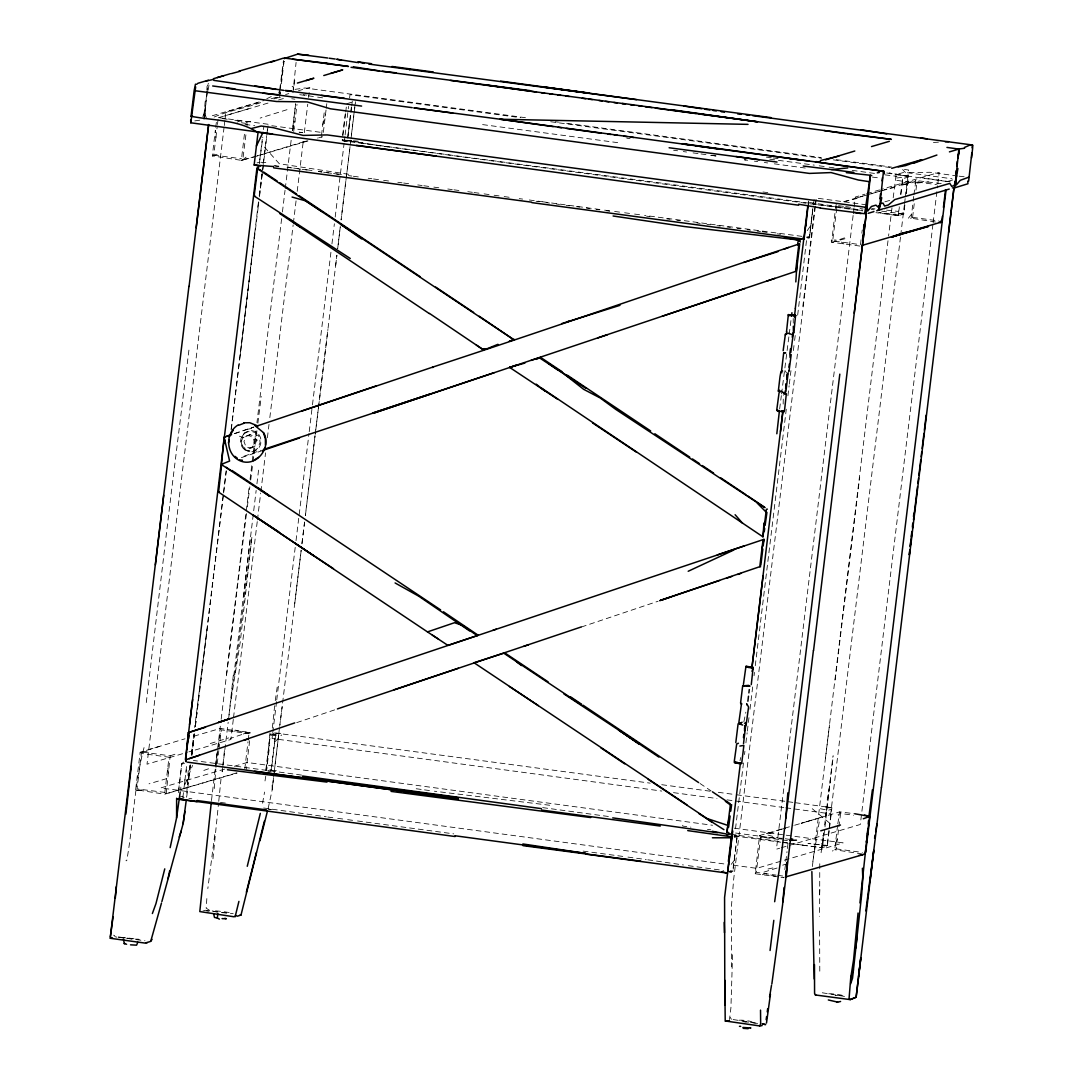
<?xml version="1.0" encoding="UTF-8"?>
<svg xmlns="http://www.w3.org/2000/svg" width="1083" height="1083" viewBox="0 0 1083 1083"><rect width="100%" height="100%" fill="white"/><g stroke="black" fill="none" stroke-linecap="round" stroke-linejoin="round"><path stroke-width="0.75" stroke-dasharray="5 3.75" d="M904.725 204.579L903.75 214.001L898.335 215.693L875.944 212.661M783.171 404.081L783.32 394.537M819.79 971.18L819.587 928.524M292.938 92.705L296.092 62.381M206.853 91.446L204.958 116.368L204.227 112.646L205.323 99.582M206.907 89.808L207.015 86.532L209.06 82.078M777.946 876.851L755.217 873.751L759.549 835.562L793.122 825.706M819.777 863.747L819.601 916.313M732.568 954.719L730.93 1007.691L729.495 1019.563M283.99 61.514L281.038 87.493M204.281 118.995L206.582 94.519M279.712 96.793L279.942 91.96M819.574 894.314L819.993 885.745M188.266 770.568L186.506 797.25M812.819 208.383L809.339 237.867L806.7 238.531M203.848 119.116L204.227 112.646L205.269 112.686L204.579 112.551L205.296 106.445M206.839 898.606L206.163 908.15L210.847 911.155L206.393 910.776L233.197 913.619M821.09 852.7L823.743 832.854M212.958 858.778L218.4 804.601M214.312 788.532L215.842 769.011M215.964 767.387L217.101 752.753M279.373 94.14L279.576 91.676M184.936 779.543L184.381 786.136L192.598 765.356M270.005 732.988L266.621 769.945L269.694 745.063M272.32 728.128L275.014 702.298M825.002 826.87L832.976 755.92M279.834 88.806L283.421 60.689L283.868 64.479L284.531 61.433M812.358 866.549L829.537 724.784M806.483 237.204L809.339 237.867L809.57 236.947L813.252 206.014M191.745 755.92L194.344 733.15M218.739 801.325L221.067 778.406M268.164 808.351L272.199 789.778L273.606 777.161M280.023 90.349L283.665 61.677M837.579 825.449L834.736 849.735L832.367 851.035M164.819 792.594L169.016 757.207L141.345 753.43L137.054 788.898L169.016 792.959L237.177 773.018M224.452 750.465L222.177 771.786L228.175 722.226M348.198 134.888L349.768 120.064M211.469 800.621L220.959 720.899M233.319 675.129L228.581 718.922L256.157 490.423M259.351 163.723L262.817 137.081M825.612 816.826L833.301 755.934M913.7 196.443L911.155 218.224L908.786 219.524M243.567 596.638L250.417 536.613M249.645 740.745L246.22 769.471M321.529 135.213L324.534 109.803M904.846 205.093L903.75 214.001L881.02 211.104M236.676 772.883L164.697 794.177L135.632 789.71L140.154 752.292L161.881 745.645M146.286 702.542L171.249 493.049L189.146 348.293L189.863 348.374M195.346 726.3L197.282 709.541M273.796 775.523L279.468 727.952M806.483 240.643L797.454 317.021M815.364 206.406L733.692 879.098L731.512 905.347L731.607 966.862M815.553 204.741L816.311 198.081L865.655 204.714M215.273 155.018L212.336 155.884L215.327 130.298L215.896 137.514L213.757 155.059L212.336 155.884L241.401 160.352L253.503 157.049M255.832 156.331L242.754 159.986L241.523 158.768L244.568 133.019M206.921 629.873L194.696 727.546M240.169 355.183L258.417 202.291M221.162 719.22L246.044 512.584M256.942 483.79L258.905 467.193M244.785 769.065L248.021 741.706M248.21 740.095L248.968 733.665L250.552 732.866L220.296 728.453L191.285 736.954M267.42 772.247L271.305 770.595L275.813 733.177L272.618 733.502M272.645 785.365L273.999 773.939M274.202 772.301L279.116 731.391M814.957 206.406L802.855 306.299M815.161 204.741L816.311 198.081M862.339 854L834.736 849.735L836.184 848.855L838.702 828.441M913.89 194.845L915.893 180.509L943.943 183.988M147.071 751.304L140.6 751.832L170.193 755.826L166.268 793.013L164.697 794.177M178.546 790.658L181.809 763.596L183.744 762.066M281.634 218.671L256.942 422.654M282.433 211.97L285.046 190.242M265.822 770.297L270.181 734.531L271.237 733.908M294.752 603.556L301.128 550.178M315.004 435.826L305.365 515.413M335.689 265.267L336.894 255.195L318.673 405.935M337.693 248.494L340.292 226.685L337.734 248.508M350.053 146.584L341.091 219.984L350.066 146.679M351.434 134.942L355.386 101.68M736.914 836.726L734.477 837.416L734.152 836.09L737.252 835.277L732.839 870.38L730.416 871.043L729.739 872.627L732.907 871.504L737.252 835.751L735.939 835.02M861.066 239.749L860.484 244.663L832.678 240.873L837.091 205.526M861.865 233.197L862.258 229.934M825.449 758.235L888.371 237.705M891.986 207.76L888.574 236.04M893.191 197.796L896.128 174.485L904.21 172.319L951.957 178.763M900.663 194.344L901.218 189.674M898.335 215.693L899.174 206.785M802.544 845.146L821.848 847.745L826.329 846.405L827.385 845.606L829.28 829.781M829.483 828.197L831.906 807.701L794.502 802.598M906.309 193.437L908.393 176.136L889.075 173.036L908.393 176.136L906.092 193.288M935.441 222.029L911.155 218.224L912.603 217.345L914.512 201.438M215.896 137.514L217.263 126.115M217.466 124.477L218.049 119.59M224.086 127.198L147.004 764.192L187.332 752.319M224.289 125.52L224.898 120.484M225.102 118.819L225.914 112.104L261.396 101.667M178.533 792.621L181.809 763.596M265.809 162.558L259.5 162.193L262.262 139.369M263.453 129.581L263.846 126.318M182.865 797.589L186.993 762.54M189.918 765.302L187.562 784.742L190.283 764.72M259.216 195.671L261.856 173.957M195.157 726.449L226.185 470.753M231.072 429.721L258.769 202.426M259.582 195.766L267.244 132.519M267.447 130.853L268.056 125.858M195.387 726.287L223.423 494.593M223.626 492.914L226.279 471.091M231.356 429.125L254.776 232.29M285.249 188.577L291.151 140.235M246.247 510.919L249.252 486.037M250.051 479.403L252.068 462.766M252.271 461.087L255.926 431.007M295.618 104.09L292.451 130.339L295.632 103.724M217.209 763.718L218.807 750.614M219.01 748.976L221.311 729.888L248.968 733.665M293.723 131.53L297.013 104.374M234.74 675.088L251.933 536.735L240.25 641.989L231.099 699.699M233.305 719.383L230.869 739.499L188.943 751.846M233.508 717.704L257.24 521.586M257.443 519.908L260.692 493.09M260.895 491.411L265.565 452.856M267.393 437.762L269.017 424.36M269.829 417.645L293.155 224.871M293.358 223.206L296.201 199.732M297.202 191.353L303.294 141.061M304.309 132.681L307.762 104.185M308.574 97.484L309.779 87.425L298.488 90.742M234.876 731.702L235.065 730.132L250.552 732.866L243.364 734.017L230.219 738.457M323.33 132.37L326.064 109.776M326.254 108.259L326.795 103.711M342.688 135.037L345.233 114.094M276.558 701.608L272.09 738.498L661.781 791.064M276.747 699.943L295.212 547.362M296.025 540.661L309.021 433.349M309.224 431.67L312.256 406.518M312.459 404.852L330.924 252.271M331.94 243.892L334.376 223.761M335.188 217.06L344.11 143.281M344.313 141.616L344.922 136.58M345.125 134.901L348.577 106.405M349.592 98.012L349.999 94.668L520.598 117.681M271.156 769.661L275.448 734.206L270.236 735.817L265.958 771.164L271.156 769.661L270.696 771.286L272.158 771.34L271.102 771.137M347.643 137.622L351.352 107.041M347.846 138.177L350.757 114.013M350.96 112.402L351.542 107.569M351.731 105.958L352.313 101.125M301.182 550.448L279.928 724.798M301.981 543.815L304.594 522.25M305.406 515.603L315.045 435.867M318.47 407.601L315.248 434.202L327.932 329.422M350.269 145.014L350.865 140.018M351.068 138.353L355.508 101.734M808.243 204.335L808.635 201.086M743.48 762.933L735.154 831.595M744.495 754.553L744.901 751.196M745.916 742.816L747.135 732.758M747.338 731.079L748.962 717.677M749.977 709.284L752.82 685.823M754.039 675.765L754.445 672.408M755.257 665.707L786.285 409.212M787.91 395.809L789.128 385.751M789.331 384.072L790.956 370.657M793.392 350.54L794.408 342.16M794.611 340.482L795.22 335.459M809.57 236.947L812.426 211.523M859.861 246.058L831.636 242.24L835.291 210.17M853.12 215.463L776.43 849.18L779.652 848.233M853.323 213.784L853.932 208.748M854.135 207.083L855.353 197.025L865.033 194.168M784.837 869.635L785.635 863.083M785.825 861.445L787.016 851.617M787.395 848.503L788.343 840.733L760.672 837.037L756.259 872.384L776.105 875.105M835.169 679.853L859.685 477.17M821.848 847.745L823.621 833.193M898.159 215.233L878.841 212.647L898.159 215.233L899.337 207.584M900.907 194.507L902.843 178.736L908.041 177.165M822.999 843.359L824.799 828.509M900.487 237.082L830.702 813.861L785.541 807.769M900.69 235.417L904.346 205.228M904.549 203.55L905.158 198.527M905.361 196.849L908.61 170.017L901.922 169.124M829.023 830.174L827.263 844.686L822.051 846.175M829.212 828.563L831.554 809.218L826.343 810.842L824.596 825.07M837.782 823.784L839.785 811.871L854.893 813.78M932.937 224.303L860.308 824.488L789.331 845.376M933.14 222.624L937.607 185.748M937.81 184.069L939.218 172.332L881.156 189.417M186.777 796.371L190.676 764.693M191.908 754.689L194.371 734.68L191.65 754.702M345.518 113.688L342.255 140.682L862.691 210.887M345.721 112.023L346.533 105.376M301.913 543.504L304.553 522.02M808.405 205.161L808.784 202.007M821.997 844.442L821.659 847.299L820.562 847.542L789.169 843.346M245.706 159.133L241.401 160.352L242.754 159.986L246.22 132.248M262.56 803.207L264.563 792.066M185.992 772.802L186.357 769.878M263.115 163.993L266.662 135.754M266.865 134.089L267.501 129.107M258.052 206.772L259.081 198.555M259.297 196.903L263.237 165.685M246.477 513.599L226.225 677.322M247.33 506.898L249.862 486.822M250.701 480.121L252.813 463.389M253.029 461.724L257.037 429.924M257.876 423.223L261.26 396.446M214.759 834.682L207.828 888.588M279.671 726.355L282.189 706.59M206.799 92.894L208.315 83.242M215.707 764.192L220.891 728.588M779.652 408.873L781.357 395.62M781.56 393.955L788.979 335.933M789.196 334.268L791.307 317.685M838.905 826.776L840.598 813.509L853.566 815.215M215.707 127.334L216.478 121.418M191.285 753.971L193.843 734.152M915.961 190.107L917.017 181.998L936.551 184.597M813.468 204.376L814.118 199.475M901.922 184.069L902.829 177.287L908.393 176.136L907.161 176.949M180.428 790.346L180.888 787.111M682.764 825.26L682.642 826.085L690.927 827.168M275.258 700.66L277.627 684.212M812.859 861.486L819.614 819.371M294.766 80.399L293.371 89.591L293.127 86.234L291.259 86.938M265.01 780.938L265.741 776.281M835.535 208.599L836.279 203.888M207.909 91.703L205.96 99.406M208.166 90.119L209.479 82.173M827.222 799.999L830.593 780.667M144.039 747.595C134.211 784.688 133.48 823.175 126.725 860.728L125.912 860.728M740.014 760.645L740.637 757.572M743.859 721.792L745.862 712.181M281.377 77.231L283.069 70.381M292.654 130.407L294.996 120.998M322.815 124.762L325.509 114.324M755.217 873.751L755.785 871.612M250.823 448.105L254.979 446.115L256.617 440.145L254.491 436.625L250.105 434.581L243.12 437.518L241.644 440.267L242.159 445.438C244.189 449.702 250.566 450.068 253.029 445.979L254.139 441.959M826.343 810.842L826.519 809.163M202.846 116.571L204.227 112.646M835.359 843.792L837.43 838.391M278.615 93.097L279.685 90.444M807.228 230.665L810.693 225.63M731.242 864.329L734.301 860.322M908.366 218.211L911.602 214.109M245.056 432.834L242.917 435.244A10.952 10.749 73.6 0 0 243.255 447.645A9.774 9.598 73.6 0 0 257.185 449.526L259.324 447.117A10.952 10.749 73.6 0 0 258.986 434.716A9.774 9.598 73.6 0 0 245.056 432.834L244.406 433.2A10.749 10.546 73.6 0 0 242.646 447.753L244.866 449.986L249.848 451.652M274.784 741.95L281.648 734.937M242.754 159.986L246.071 157.157M266.77 98.729L271.941 96.225M140.154 752.292L142.888 752.387M273.931 98.973L277.316 97.456M237.123 122.149L239.749 120.89L246.883 122L254.18 120.998M243.364 734.017L246.031 732.785M762.364 874.78L764.991 873.575L776.335 876.445M244.866 449.986L253.666 451.164L257.483 448.511L260.069 442.703L259.609 437.87L258.106 435.041L254.491 436.625L253.368 438.899A7.08 6.945 73.6 0 1 253.029 445.979M769.363 833.599L781.398 829.036M244.406 433.2L250.105 430.993L255.886 432.821L258.106 435.041M214.136 117.059C230.07 110.073 247.493 107.853 263.616 101.491M763.962 872.099L778.095 867.7M268.11 124.261L216.289 117.37M166.755 778.596L149.034 783.808M257.267 155.83L307.342 140.668M287.009 109.694L260.164 118.088M243.973 456.214L261.044 450.257M234.578 433.674L253.842 427.054M844.496 237.854L838.201 240.033L834.154 240.047M203.821 770.433L211.402 767.806M234.645 433.525L253.503 427.149M241.387 457.635L261.869 450.785M170.193 755.826L176.664 753.66M296.688 722.632L335.067 709.744M581.354 627.016L658.112 601.227M782.684 865.168L785.784 864.153M871.084 193.83L882.902 190.215M210.305 743.52L228.608 737.916M182.012 764.043L184.557 763.231M148.195 749.774L185.003 738.796M794.651 825.232L839.785 811.871L840.706 813.035M307.938 140.952L254.979 156.615M268.002 103.075L223.883 116.138M346.736 103.711L351.934 102.154M248.291 108.869L217.642 117.939M202.9 911.033L205.553 910.248L210.847 911.155M898.538 214.123L903.75 212.634M212.363 115.719L264.09 100.502M271.075 98.81L275.908 97.389M285.587 94.546L288.823 93.585M278.588 99.947L284.721 98.147M212.336 155.884L219.172 153.867M318.564 137.893L322.314 136.769L317.454 138.069M866.644 193.695L879.545 189.904M843.792 201.682L865.588 195.306M867.199 194.832L879.965 191.177M903.154 184.882L912.671 182.58L915.893 180.509L884.405 189.769M947.936 181.362L953.595 179.697M884.865 201.831L891.309 199.935M831.202 240.913L832.15 240.643M224.722 769.079L160.69 787.937L726.571 864.275M234.334 766.263L247.141 762.486L712.56 825.273M819.993 817.746L801.176 823.297L810.233 820.616M781.276 847.759L787.72 845.85M250.105 434.581L245.611 436.733L243.973 441.647L245.868 446.413L247.533 447.617L252.312 447.685M727.857 871.788L730.416 871.043L731.607 872.126M257.009 162.897L259.5 162.193M918.953 181.93L915.162 183L894.463 180.035M179.182 797.25L182.919 796.195M857.506 197.688L868.119 194.737M806.997 237.055L809.421 236.378M881.508 190.784L895.357 187.169M831.636 242.24L845.728 238.558M844.104 201.749L857.154 198.419M302.658 142.049L307.261 140.885M766.385 833.531L774.507 831.527M246.531 429.518L254.099 427.88M768.023 868.986L776.484 867.212M276.07 98.106L280.348 97.362M752.468 1022.352C752.739 1021.079 738.904 1019.306 738.078 1020.579M295.036 89.361L305.013 87.98L526.433 117.844M896.616 178.005L902.829 177.287M916.976 183.068L928.497 181.876M903.493 184.151L909.043 183.65M136.878 790.333L142.401 789.913M274.554 732.92L650.206 783.144M933.424 142.442L938.487 142.171M246.586 435.501L250.498 436.029L253.368 438.899L257.564 440.185M825.936 807.823L831.906 807.701L825.76 806.821M734.26 835.805L737.252 835.751M271.305 770.595L277.343 770.568M827.385 845.606L807.959 843.454L827.385 845.606L821.631 843.44M275.813 733.177L281.688 733.394M782.616 838.337L760.672 837.037L762.513 835.643L759.549 835.562L760.036 836.523M276.463 734.897L270.181 734.531L276.043 735.655M729.807 871.274L732.907 871.504L732.839 870.38M351.813 140.668L342.106 139.869L387.66 146.828M353.424 140.804L361.519 141.48M221.785 912.658C250.403 914.39 191.014 907.54 220.512 912.495M801.989 236.365L644.575 215.382M835.223 995.426L843.102 995.751C841.004 994.221 821.645 992.664 830.783 994.79M118.548 937.337L144.96 940.748M871.653 208.505L874.969 208.87M886.544 210.129L898.118 211.388M743.926 1021.648L748.529 1022.162M549.704 805.251L434.405 791.213M959.172 176.191L965.44 176.908M688.287 865.669L723.525 870.461M194.805 120.89L200.436 120.091L199.313 119.563M742.884 1021.621L746.146 1022.014M752.671 1022.826L757.572 1023.435M766.331 157.13L771.367 157.752M773.045 157.969L779.76 158.808M885.028 174.864L896.995 176.353M361.37 143.091C528.396 165.713 695.584 187.115 862.474 210.589M838.526 205.702L844.266 206.433M274.026 165.591L278.927 166.213L275.596 165.645M188.875 798.401L191.867 798.78M239.749 120.89L231.518 119.82M348.266 141.453L342.255 140.682L344.394 140.005L362.737 142.942M287.144 167.256L292.072 167.892M293.723 168.109L301.94 169.151M220.431 802.435L227.01 803.275M263.656 807.999L326.2 816.812M583.128 851.103L626.312 856.87M299.747 132.316L302.766 132.708M604.639 210.156L612.964 211.239M614.63 211.456L622.955 212.552M624.607 212.769L632.932 213.852M634.597 214.068L642.923 215.165M707.47 829.348L710.786 829.781M735.601 833.03L781.94 839.108M946.461 181.416L895.979 174.539M482.612 124.599L618.65 142.78M213.757 155.059L241.523 158.768M327.851 817.042L336.096 818.139M337.747 818.355L345.991 819.438M347.643 819.655L355.887 820.752M357.539 820.968L453.723 833.856M299.774 94.695L314.557 96.671M769.729 159.174L814.281 165.13M291.733 98.756L294.874 99.176M710.841 155.302L715.863 155.979M872.37 177.071L880.709 178.194M222.259 118.575L229.975 119.604M275.001 166.051L278.169 166.471M710.055 791.199L660.237 784.498M718.3 792.309L734.802 794.529M736.454 794.746L786.285 801.461M555.227 121.729L558.557 122.176M566.639 123.272L821.28 157.617M836.32 159.648L891.593 167.093M957.602 176.001L929.85 172.265L905.632 172.738L902.64 169.53M550.692 121.743L821.645 158.294M833.341 159.864L890.212 167.54M303.335 94.668L306.665 95.114M673.612 150.266L677.565 150.767M683.319 151.579L686.568 152.026M693.039 152.893L699.307 153.705M700.985 153.935L707.673 154.842M711.017 155.289L716.025 155.966M754.404 161.15L757.721 161.597M764.341 162.491L767.657 162.937M774.291 163.831L805.766 168.095M271.806 125.736L323.113 132.654M762.96 191.989L767.82 192.639M244.975 124.396L254.722 125.709M299.125 132.14L302.319 132.573M845.701 206.623L852.05 207.489M859.997 208.572L863.178 209.005M287.198 167.323L290.515 167.77M297.135 168.664L300.438 169.11M302.103 169.341L312.026 170.681M318.659 171.574L321.962 172.021M323.614 172.238L331.899 173.361L323.506 172.116M333.55 173.578L341.822 174.701L333.483 173.51M348.455 175.595L351.799 176.042M353.383 176.258L361.844 177.395M368.206 178.248L371.889 178.749M373.567 178.979L381.933 180.103M383.612 180.333L391.992 181.457M397.827 182.255L402.037 182.824M403.702 183.041L412.081 184.178M417.767 184.936L422.126 185.531M423.805 185.748L432.171 186.885M433.85 187.115L442.216 188.239M447.793 188.997L452.261 189.593M453.939 189.823L462.319 190.946M467.815 191.691L472.364 192.3M474.029 192.53L482.409 193.654M484.087 193.884L492.454 195.021M494.132 195.238L502.498 196.375M504.177 196.592L512.543 197.729M519.244 198.636L522.602 199.082M529.289 199.989L542.691 201.79M542.908 201.817L602.974 209.926M536.071 201.262L539.429 201.709M546.116 202.616L549.474 203.076M556.175 203.97L559.518 204.43M566.219 205.323L569.563 205.784M576.264 206.691L579.622 207.137M586.323 208.044L589.666 208.491M596.367 209.398L599.711 209.845M606.412 210.752L609.756 211.199M646.605 216.18L649.949 216.627M666.708 218.888L670.052 219.335M676.753 220.242L680.097 220.688M696.843 222.949L700.2 223.409M706.901 224.303L710.245 224.763M716.946 225.657L720.29 226.117M726.991 227.024L730.348 227.471M737.036 228.378L740.393 228.824M747.094 229.731L750.438 230.178M757.139 231.085L760.483 231.532M762.161 231.762L770.527 232.913M673.477 792.648L716.973 798.509M727.004 799.863L783.862 807.539M734.328 828.211L784.552 834.979M786.231 835.21L843.143 842.885L756.706 868.336L728.25 864.491M416.21 788.749L422.83 789.642M424.482 789.873L432.753 790.983M301.534 775.076L193.397 760.469M542.691 807.62L611.354 816.88M733.976 835.9L780.802 842.222M782.467 842.439L787.49 843.115M627.964 857.1L646.213 859.55M844.483 996.414L820.061 992.407M131.909 938.771L116.693 936.687L113.593 935.17M819.222 165.807L827.466 166.944M829.118 167.175L834.059 167.851M852.199 170.356L875.281 173.537M912.603 217.345L938.771 220.932M787.923 801.691L792.864 802.368M836.184 848.855L862.352 852.443M777.702 875.321L784.051 876.201M777.201 233.833L780.545 234.307M305.23 169.571L311.877 170.505M318.524 171.425L321.854 171.886M626.786 138.191L630.049 138.665M241.414 122.758L245.719 123.367M317.63 97.118L325.32 98.228M781.005 877.298L784.065 877.744L783.239 877.244M647.837 859.794L683.427 864.965M809.502 202.467L862.339 210.224M787.639 842.885L733.015 834.506M789.277 843.129L802.395 845.092M126.833 938.352L139.125 939.367L123.218 937.404L125.087 938.013M950.319 181.836L922.283 177.788M348.685 174.309L279.306 163.75L262.018 144.391M785.351 838.756L789.439 839.379M733.123 1019.55L757.586 1023.327M871.206 209.385L874.13 209.845M886.706 172.982L898.579 174.959M820.345 808.73L826.194 809.881M114.717 936.619L116.869 937.147M767.955 835.074L777.716 837.714M135.632 789.71L138.434 790.631M239.451 436.192L243.12 437.518M183.041 797.061L184.178 797.494M700.024 783.496L711.057 790.888M841.41 242.064L843.914 244M812.236 808.717L830.052 823.446M901.205 213.337L902.45 214.488M784.918 370.535L786.542 372.836M730.253 1017.465L731.485 1019.306M838.052 814.145L838.797 815.445M825.72 845.092L826.329 846.405M206.46 118.318L204.579 112.551L204.958 116.368M280.159 91.608L280.416 94.153M167.851 768.077L168.379 775.279M246.883 122L247.032 125.723M793.203 318.483L793.284 323.181M272.144 785.175L272.199 789.778M785.459 828.075L780.87 829.497L785.513 828.102M271.819 809.583L268.476 809.15L271.819 809.583M747.717 160.257L744.359 159.797L747.744 160.243"/><path stroke-width="1.5" d="M724.798 1005.268L724.771 980.25L725.217 1021.215L729.482 1020.741M170.153 847.623L176.583 817.895L176.637 798.252M724.798 990.728L724.581 897.469L732.771 830.945M815.892 995.304L814.578 993.504L814.47 964.587M865.831 910.911L873.778 850.223L856.125 997.24L850.182 999.609L849.099 998.188L850.724 977.935L853.607 959.592L858.047 913.023M152.053 939.408L150.51 941.452L145.041 943.09L110.317 938.284L110.344 936.971L188.929 286.372M964.601 148.263L959.376 148.926L957.968 158.118M797.115 261.125L795.815 281.918M797.765 245.042L797.9 241.834L799.714 240.561L798.685 239.275L797.521 239.871L684.307 226.509L613.1 215.991M805.766 226.076L808.04 205.96M968.649 181.132L971.817 152.893M541.473 388.025L762.946 536.816L766.371 509.267L767.387 509.145M785.351 877.013L786.299 876.743L787.138 862.434L786.732 865.669M409.767 69.84L409.807 69.082M443.448 611.787L478.226 635.274L447.888 645.373L427.487 631.903L218.59 492.102L221.649 464.336L222.462 464.255M785.798 818.22L787.842 792.837M771.841 984.041L782.603 904.643L784.092 887.478M784.904 393.928L781.087 390.841L779.07 392.804L776.755 409.929L780.369 411.391L784.227 411.567L784.295 410.728M186.235 800.378L183.122 823.662L161.854 901.638M115.299 898.173L116.301 886.706M199.516 755.257L185.789 759.725L188.32 732.677L763.975 539.334L763.204 545.778M859.929 902.951L866.847 839.081M867.307 834.059L867.605 830.702M868.214 823.987L868.525 820.63M868.823 817.272L872.411 789.71M224.438 443.177L224.75 439.969M727.952 832.123L726.95 832.313L730.335 804.913L725.366 801.285M850.602 983.933L852.538 978.125L861.675 894.504L862.813 878.489L862.406 868.228M946.948 147.423L958.888 149.088L955.477 181.606L954.109 185.613L951.7 186.317L949.805 183.393L894.815 199.57L888.426 204.944L884.621 206.068L882.956 203.062L880.357 203.712L878.746 207.259L880.019 203.807L883.484 171.263L682.561 143.673M188.645 738.701L188.956 735.519M883.39 172.156L883.484 171.263L815.242 161.773M793.812 332.819L795.572 315.613L794.123 314.679M125.845 814.199L131.273 766.277M211.293 802.273L199.8 911.575L233.982 916.773M219.416 919.156L217.331 918.018L217.805 913.619M432.753 367.584L432.807 367.083C555.43 326.917 677.186 284.139 799.741 243.77L796.425 271.156L766.574 281.201M786.488 332.007L788.343 314.639L795.572 315.613L788.343 314.639L788.478 315.573L795.572 315.613M763.975 523.008L762.946 536.816M751.277 684.605L753.159 667.426L745.93 666.451L748.732 667.534L753.159 667.426L752.022 671.325M784.525 410.579L786.353 393.671M910.925 539.889L910.194 546.549L912.089 531.604M911.29 536.559L911.845 531.55M912.4 526.555L912.766 523.224M913.497 516.55L913.862 513.22M971.559 157.956L972.683 147.843L972.602 145.19L971.613 144.878L752.793 115.691M256.874 131.896C237.326 119.563 213.08 120.633 191.055 116.274L194.155 90.552L195.441 84.217L197.038 84.244M868.349 828.278L866.427 842.303L869.69 816.42L854.893 813.78M254.938 425.592L263.683 432.78C272.199 447.983 255.426 468.587 239.099 460.343C225.548 453.384 225.21 432.631 238.138 424.942M945.567 189.633L943.428 207.394M858.548 976.406L860.782 957.859L856.125 997.24L850.182 999.609L815.242 994.952M196.172 227.768L208.653 124.531L189.065 286.44M258.688 167.283L257.388 167.229L256.861 168.731L189.552 724.622L185.41 759.481L186.046 761.715L186.357 760.117M779.692 391.477L778.325 391.071L780.004 376.722L780.897 371.753L781.912 372.742M783.591 353.599L784.62 352.638L783.591 353.599L781.533 371.103L782.589 371.131M727.681 871.504L731.715 837.782L712.424 837.782M751.954 667.521L763.055 576.075M531.794 202.616L804.06 239.181L805.874 223.815M855.665 948.342L857.073 936.416M155.37 564.933L163.695 495.269M260.421 165.997L254.153 164.995L258.092 132.018M719.545 580.488L660.468 600.388L759.792 566.68L763.055 539.618M795.599 271.237L798.861 244.041M780.532 431.44L782.887 411.689M785.635 388.635L786.217 383.707M786.813 378.766L787.395 373.825M743.52 743.615L745.808 724.432L745.388 725.244M788.965 367.191L789.345 363.983M790.116 357.566L789.805 353.153M813.414 650.382L782.941 901.977M948.654 232.452L954.015 187.589M954.001 187.494L881.467 787.612M195.657 86.87L190.77 122.785L272.605 134.021M760.862 565.109L762.811 549M740.434 762.649L728.372 861.391M743.452 737.591L743.859 734.247M744.468 729.238L744.86 725.894M747.879 701.242L748.488 696.234M748.881 692.903L749.287 689.573M751.913 667.9L782.914 410.768M784.945 394.022L785.351 390.679M785.757 387.335L786.163 383.978M786.772 378.955L787.382 373.933M795.274 308.533L807.877 205.364M785.879 391.613L788.167 372.674M741.774 762.784L743.872 745.402L739.865 746.065M770.067 950.481L773.803 920.36M871.774 175.581L870.421 175.27L864.735 213.121M785.757 873.778L786.15 870.542M813.563 650.463L866.305 213.31M854.216 313.177L866.305 213.283M879.91 198.744L880.506 193.857M882.076 180.861L882.469 177.612M940.41 222.719L941.696 221.974L942.372 216.41M865.628 852.511L946.082 189.796M912.495 528.274L913.091 523.292M913.497 519.962L917.518 486.7M917.924 483.37L918.533 478.375M918.939 475.058L920.74 460.085M921.146 456.755L921.755 451.773M922.147 448.443L923.961 433.471M924.368 430.141L926.182 415.182M870.353 878.814L881.372 787.531M955.788 173.889L956.167 170.748M956.736 166.037L957.304 161.326M189.552 724.622L192.625 699.618M744.752 685.905L742.667 685.891L740.569 703.07L741.517 704.343L741.53 703.436L738.972 721.644L739.445 723.864L742.694 725.069M735.79 742.613L738.105 723.782M790.035 352.165L790.455 348.807M794.367 316.981L795.396 308.601M839.812 374.136L781.412 854.419L774.656 901.719M862.596 238.896L863.205 233.928M863.611 230.625L863.787 224.438M350.256 258.485L254.153 196.009L257.578 168.758L260.989 170.302M779.449 410.538L776.822 433.769M791.524 316.033L791.944 312.716M791.199 354.615L788.993 371.401L788.668 370.738M790.793 352.544L793.433 332.589L793.325 326.321M728.602 827.29L730.104 816M730.754 811.153L731.621 804.71L730.335 804.913M110.344 936.971L113.065 916.719M744.454 723.187L746.363 723.254L748.57 706.996L746.837 704.004M770.433 994.275L766.493 1023.069M785.297 334.931L786.515 333.984M783.158 350.689L785.419 333.97M766.155 1019.712L766.588 1016.571M767.238 1011.874L767.657 1008.733M186.79 749.382L189.132 732.298L205.486 727.262M176.583 817.895L180.211 791.971M764.246 531.672L764.693 528.45M765.14 525.241L766.94 512.367M743.425 684.47L745.93 666.451L751.02 667.656L751.846 667.047L752.536 668.265M726.95 832.313L728.832 818.992M183.122 823.662L184.949 811.397M235.106 916.841L238.91 901.394M952.377 187.873L954.665 187.833L957.9 168.434M786.299 876.743L864.992 854.081L865.967 847.935M874.59 838.283L875.132 835.047M875.66 831.812L876.986 823.716M771.502 985.395L769.553 996.888M957.859 158.145L958.942 151.81M786.664 331.736L786.705 333.605L788.654 333.226L792.878 335.013L793.433 332.589L792.187 337.151M876.716 210.779L878.773 210.17L880.019 203.807L878.868 207.76L875.957 205.134L871.436 206.46L867.686 211.05L867.104 207.476L870.421 175.27L846.297 172.644M972.074 147.829L972.602 145.19L968.987 145.352M168.055 878.57L169.679 870.813M761.85 549.46L763.975 539.334M744.495 730.727L745.808 724.432M879.206 210.048L881.752 197.702M235.322 915.379L237.407 916.191L241.008 915.027L264.401 821.09M228.445 442.974L229.176 439.793M267.393 811.316L259.92 840.774M247.262 866.292L260.326 813.387M164.765 868.864L155.966 903.601L152.378 913.524M246.369 892.135L256.414 852.47M161.448 903.168L150.754 941.289M850.724 977.935L853.418 969.799M179.223 837.024L181.213 831.067M954.637 183.893L955.477 181.606L954.8 181.403L955.829 181.497L956.316 184.963L960.283 180.306L968.568 177.274M130.529 944.836L136.566 945.161L137.839 942.264M954.746 183.866L955.829 181.497M256.4 145.988L263.047 132.343M725.61 1021.025L759.67 1025.926L760.659 1023.936L760.523 1010.128M285.56 57.751L284.125 58.563L297.608 54.15L308.777 55.26M229.163 436.801L233.238 430.181M785.527 392.642L783.212 392.682M262.641 451.367L265.118 447.726M819.763 161.746L820.752 160.46L838.878 156.114M728.994 832.895L727.871 834.276L712.248 831.284M778.325 391.071L779.273 390.151M253.612 460.492L258.512 457.364M968.378 145.772L964.439 147.45M742.112 722.239L739.445 723.864L739.283 722.875L740.623 723.525M218.59 492.102L219.267 491.696M225.047 436.774L224.113 437.302L221.541 463.754L222.475 463.957M748.136 1028.688L743.209 1028.336M536.22 359.38L540.525 357.322M688.192 571.269L733.922 549.961M882.713 208.87L880.127 209.845M913.686 163.235L936.903 155.031M510.459 367.083L509.66 367.421L557.853 399.397M497.95 344.313L487.58 348.55L482.788 349.416L429.491 313.434M940.41 221.162L941.696 221.974L861.77 245.503M221.771 464.187L229.61 461.047L224.113 437.302L231.586 434.703M185.789 759.725L186.587 759.4M784.146 249.185L788.586 247.438M238.734 425.267L244.108 423.196M949.236 189.065L883.85 208.721M206.284 81.008L213.595 79.384M738.43 743.263L736.697 743.913L734.342 760.956L735.574 762.919L741.652 763.434L740.352 763.082M892.649 236.744L902.789 233.007L912.36 230.936M863.313 818.762L869.69 816.42L864.464 815.052M188.32 732.677L189.281 732.338M517.011 364.863L509.66 367.421L524.93 363.049M270.655 62.286L282.907 58.265M476.33 345.03L482.788 349.416L484.994 348.658M427.487 631.903L454.508 622.711L462.157 625.243L477.156 635.559M294.738 722.903L189.119 758.709M226.645 436.232L229.84 435.149M255.845 426.391L375.991 385.981M262.56 450.514L299.49 437.992M373.175 413.354L774.886 278.358M337.409 708.918L581.341 626.922M737.78 574.45L740.84 573.421M509.863 341.05L514.669 339.439M567.478 321.692L570.673 320.622M302.13 410.971L432.807 367.083M373.161 413.137L494.2 372.687M430.005 394.198L264.103 449.283M597.843 337.923L607.441 334.701M662.255 316.25L745.05 288.471M493.022 630.252L496.231 629.169M717.298 554.916L744.102 545.94M229.853 718.638L218.455 722.456L229.393 718.828M243.905 740.366L248.711 738.755M394.239 689.763L458.42 668.238M523.779 646.348L528.572 644.737M659.709 600.686L670.905 596.923M726.883 578.119L731.675 576.508M509.2 341.307L512.313 340.279M820.752 830.823L840.462 825.029M373.202 412.813L430.019 394.05M531.036 360.409L537.358 358.351M548.093 681.843L504.759 652.887L474.043 662.742L686.92 804.845M743.777 262.438L778.041 251.594M899.35 234.632L891.471 237.123L928.429 226.388L900.934 234.131M561.847 323.56L620.004 305.325M889.36 141.318L871.517 146.571M323.776 75.539L342.729 69.853L330.843 73.36M306.096 80.589L313.867 78.22L297.378 83.066M868.2 213.324L873.913 211.605M197.783 83.31L208.369 80.223M213.432 78.707L230.286 73.752M274.27 60.797L238.707 71.248M240.088 71.275L231.424 73.603M891.742 168.325L921.647 159.77L905.578 165.631L898.186 166.958M949.425 151.877L959.376 148.926M828.319 999.961L837.606 1002.1M840.584 1001.477L836.861 1002.33M762.134 1025.587L759.67 1025.926M732 833.612L726.503 834.979M217.236 77.597L223.721 75.729M110.317 938.284L112.524 937.959M954.665 187.833L967.945 183.758L967.728 181.105M854.798 151.011L825.544 159.864M251.594 128.457L261.138 126.021L273.282 127.659L303.159 135.416L327.228 134.928L867.104 207.476L865.75 213.838L820.305 208.098M742.667 685.891L748.556 685.377L750.032 686.135M239.817 915.284L241.008 915.027M123.476 938.947L124.247 943.604L124.951 943.455M191.055 116.274L192.517 116.003M882.645 171.358L883.918 171.141L884.418 173.822M798.685 239.275L801.65 238.774M877.271 172.833L879.315 172.508L878.665 171.683M737.185 762.242L734.274 762.581L741.652 763.434L738.416 763.542L734.342 761.701M863.99 854.23L864.992 854.081M858.873 855.38L862.23 854.907M939.015 222.34L941.696 221.974M351.041 67.308L530.088 90.634M803.261 166.024L831.595 169.557L847.745 167.933M146.029 942.765L147.356 942.657M945.242 141.805L948.613 141.629M368.789 64.059L636.533 99.663M745.835 666.573L748.231 666.505M789.791 840.394L796.438 840.191M243.648 422.83L249.767 422.722L257.862 425.971M790.387 839.095L792.715 839.081M452.762 113.079L413.855 107.88L500.332 119.252L748.015 124.369M739.472 1026.318L740.691 1026.359M183.609 799.159L177.571 798.916L455.131 836.536M759.792 566.68L760.659 566.72M745.97 685.972L749.016 686.135M285.316 90.485L291.137 90.864M212.674 85.977L234.93 88.887M254.153 164.995L273.647 166.552M762.378 1023.963L765.654 1024.559L762.446 1024.071M239.573 459.964L242.457 460.221M292.518 59.172L330.396 63.707M222.069 918.614L226.347 918.777L224.898 918.303M482.788 349.416L484.304 349.565M263.21 93.179L277.749 94.654M227.471 769.756L327.012 782.088M382.38 71.234L396.256 72.845M737.672 113.918L741.029 114.311M746.079 114.906L749.436 115.299M194.818 90.701L276.449 101.504L307.206 101.91L330.396 108.787L809.434 173.415L831.054 172.576L858.332 180.008L869.297 181.687M742.938 1027.456L750.857 1027.997L750.099 1027.686M847.177 133.954L891.35 139.369L699.388 114.04M777.039 162.057L669.118 147.762M590.695 817.557L391.058 791.389M522.981 845.647L640.743 861.161M285.533 90.62L344.286 98.242M783.984 352.828L785.757 353.044M266.594 809.908L197.065 800.527M297.608 54.15L327.702 58.008M820.115 162.166L815.878 161.624L818.355 162.193M789.277 158.565L801.731 160.149M831.595 169.557L853.837 172.373M302.617 776.024L541.378 808.635M450.542 80.453L622.969 103.562M273.661 167.838L531.536 202.169M457.96 797.711L302.55 777.053M179.209 799.308L197.025 801.677M544.817 87.29L771.028 117.614M321.448 95.439L412.244 107.664M500.332 119.252L690.331 145.068M601.268 133.195L566.504 128.43M607.739 134.048L610.974 134.482M614.223 134.915L617.459 135.348M623.943 136.201L627.179 136.634M630.414 137.067L633.65 137.5M361.6 106.08L227.024 88.292M436.259 156.101L356.754 145.569M670.242 110.128L696.152 113.607M258.647 132.356L356.821 145.596M254.586 771.34L458.271 798.78L187.562 762.188M358.202 62.895L358.107 61.893L371.55 63.707M391.951 66.469L433.322 72.033M500.617 81.117L588.895 93.016M329.205 58.211L335.202 59.024M622.766 103.427L757.477 121.824L670.756 109.613M536.464 92.055L487.255 85.164M541.378 92.718L544.641 93.165M549.555 93.828L552.817 94.275M557.731 94.938L560.994 95.372M565.908 96.049L569.171 96.482M582.343 98.269L585.659 98.715M588.976 99.162L592.293 99.609M598.926 100.502L602.243 100.949M605.559 101.396L608.876 101.843M613.858 102.519L617.175 102.966M622.156 103.63L625.473 104.076M630.441 104.753L633.758 105.2M638.74 105.877L642.057 106.324M645.373 106.77L652.007 107.664M655.323 108.11L668.59 109.897M260.231 86.897L283.868 90.39M695.313 145.772L809.488 161.123M798.699 205.215L356.673 145.366M820.075 207.868L798.591 204.213M717.596 832.732L612.748 817.868M541.581 810.043L660.251 826.058M454.982 835.765L586.025 853.445L522.859 843.955M586.255 854.189L727.492 873.101L721.616 871.734M543.097 86.857L589.03 93.26M499.953 119.225L553.196 126.589M558.192 127.28L561.508 127.74M254.153 196.009L255.033 196.131M687.732 830.607L731.918 836.848M682.114 143.836L718.543 149.034M736.007 156.48L759.183 159.783M268.246 88.183L213.852 80.372M861.12 129.743L886.706 133.886M824.095 130.556L845.525 133.71M322.951 62.99L348.428 66.442L283.99 58.008L285.195 58.374M683.86 106.039L701.703 108.747M704.952 109.248L709.812 109.979M713.061 110.48L716.296 110.967M721.17 111.711L724.419 112.199M921.146 137.92L926.994 138.841M353.342 66.794L379.294 70.869M854.501 212.512L861.066 213.608M276.043 89.388L254.952 85.923M784.498 237.394L797.521 239.871L799.714 240.561L800.31 242.051M341.443 60.147L336.705 59.227L356.93 62.462M213.744 914.242L214.488 917.436L217.331 918.018M784.227 411.567L781.655 411.012L782.156 412.054M358.107 61.893L364.254 63.383M292.085 197.065L305.514 200.815L321.8 211.51M124.247 943.604L126.576 944.254M877.975 209.912L878.773 210.17M648.203 779.354L706.955 818.491L727.614 825.327M777.188 410.619L778.772 411.472M395.092 582.952L418.728 596.178L469.548 630.902M564.933 374.61L583.629 389.311L600.131 397.935L615.767 409.388L764.842 507.629M698.819 813.523L723.931 829.659M539.496 357.85L585.944 388.404M503.798 653.198L580.908 704.478M221.622 464.661L269.748 496.38L257.781 487.688M432.374 635.139L438.507 639.119M231.938 470.469L440.632 609.905M278.818 531.888L253.178 515.088L313.583 555.674M747.365 705.182L746.634 704.085M563.729 693.783L639.011 743.547M295.185 543.368L333.483 568.683M509.416 686.487L538.332 705.642M263.697 172.089L277.207 181.078M279.901 182.865L283.963 185.559M429.288 313.569L279.59 213.432M541.866 358.216L561.969 371.618M592.563 422.925L636.655 452.301M285.357 186.506L296.593 194.019M299.409 195.901L420.218 276.747M435.664 287.09L473.596 312.459M479.214 316.222L513.87 339.764L257.578 168.758M567.37 375.219L650.693 430.98M654.849 433.769L689.722 457.107M692.524 458.975L699.55 463.673M702.353 465.555L713.589 473.068M720.601 477.765L745.876 494.674M570.457 696.789L581.639 704.261M583.033 705.195L698.63 782.562M747.27 495.621L764.706 507.345M712.424 791.808L730.24 803.789M658.938 757.125L618.447 729.915L638.699 743.953M600.889 747.852L624.701 763.853M558.205 369.723L574.342 380.688M340.468 224.316L361.573 238.91M548.729 363.604L557.704 369.885M226.198 467.22L230.693 470.415M288.795 218.78L300.316 227.295M516.577 661.862L521.559 665.558M706.955 818.491L711.869 822.254M536.18 384.154L544.911 391.004M234.97 456.363L237.272 458.163M757.193 503.081L766.195 512.191M802.95 237.949L804.06 239.181M735.113 514.723L742.586 523.292M776.755 409.929L777.499 410.931M263.44 432.821L265.389 438.669L265.457 444.856M746.268 722.334L746.363 723.254M814.24 979.005L811.871 871.598M724.216 922.391L724.446 932.693M190.716 120.01L190.77 122.785M909.828 549.88L909.273 554.889L909.882 549.893"/></g></svg>
